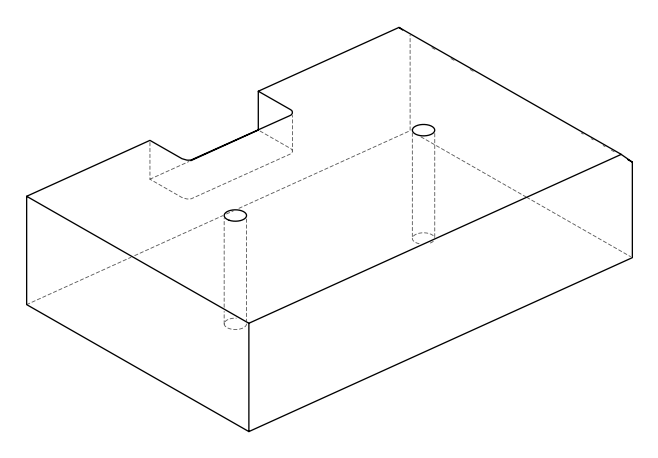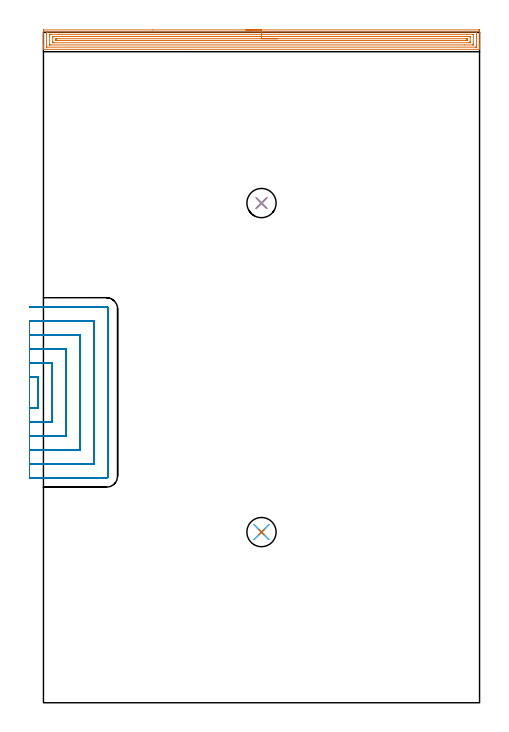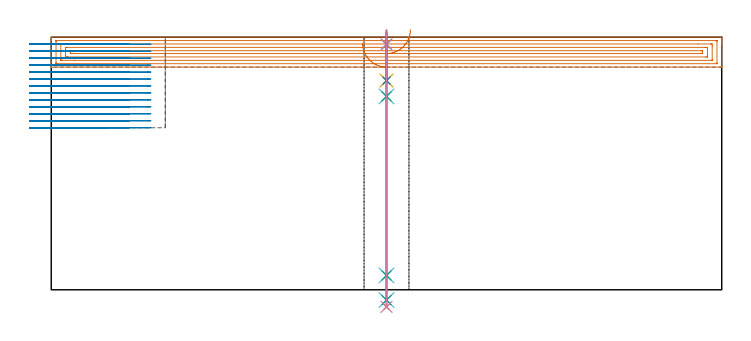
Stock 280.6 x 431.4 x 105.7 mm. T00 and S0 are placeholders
(PLAN: 10 operations, 8 tool changes, 50.5 min)
(1 AREA_MILL | FG_CHAMFER_SURFACE | UGT0205_001 | 11.45 min | 21919 mm3)
(2 MILL_SLOT | SLOT_PARTIAL_RECTANGULAR | NXT0201_011 | Follow Part, ap 3, ae 75% | 36.79 min | 219601 mm3)
(3 SPOT_DRILL | STEP1HOLE | NXT0321_9005460120000 | 0.05 min | 163 mm3)
(4 SPOT_DRILL_1 | STEP1HOLE_1 | NXT0321_9005460120000 | 0.05 min | 186 mm3)
(5 DRILL_BLIND_HOLE_INTO_CENTER | STEP1HOLE | NXT0301_092 | 0.08 min | 1726 mm3)
(6 GUN_DRILL_THROUGH_HOLE | STEP1HOLE | UGT0307_009 | 0.55 min | 10027 mm3)
(7 DRILL_TO_ENLARGE_THROUGH_HOLE | STEP1HOLE | UGT0301_256 | 0.46 min | 17360 mm3)
(8 DRILL_BLIND_HOLE_INTO_CENTER_1 | STEP1HOLE_1 | NXT0301_092 | 0.08 min | 1724 mm3)
(9 GUN_DRILL_THROUGH_HOLE_1 | STEP1HOLE_1 | UGT0307_009 | 0.55 min | 10030 mm3)
(10 DRILL_TO_ENLARGE_THROUGH_HOLE_1 | STEP1HOLE_1 | UGT0301_256 | 0.46 min | 17353 mm3)
(TOOL UGT0205_001 | Chamfer Mill 20 x 3 x 45 deg. | D20 FL50 Z2)
(TOOL NXT0201_011 | ENDMILL 12mm [2P460-1200-NA 1630] | D12 FL38 Z6)
(TOOL NXT0321_9005460120000 | NC Spot Drill, 142deg, 12mm, Carbide, Uncoated | D12 PA142 FL30 Z2)
(TOOL NXT0301_092 | Carbide Drill 12.1mm [860.1-1210-061A1-MM 2214] | D12.1 PA140 FL77 Z2)
(TOOL UGT0307_009 | Gun Drill 12 mm | D12 PA130 FL24 Z1)
(TOOL UGT0301_256 | Twist Drill 18.8 mm | D18.8 PA118 FL135 Z2)
(OP 1 AREA_MILL)
G17 G21 G94 G90
T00 M6
G54
G17 G0 G90 X130.3 Y432.9 S1061 M3
G43 Z115.7 H0
Z103.2
G94 G1 X130.338 Z102.328 F250.
X130.452 Z101.463
X130.641 Z100.612
X130.903 Z99.78
X131.237 Z98.974
X131.64 Z98.2
X132.108 Z97.464
X132.64 Z96.772
X133.229 Z96.129
X133.872 Z95.539
X134.564 Z95.008
X135.3 Z94.54
X136.074 Z94.137
X136.88 Z93.803
X137.712 Z93.541
X138.564 Z93.352
X139.428 Z93.238
X140.3 Z93.2
X279.992
X280.386 Y432.896 Z93.202
X280.59 Y432.892 Z93.206
X280.6 Y432.684 Z93.413
Y423.553 Z102.541
Y422.988 Z103.109
Y422.668 Z103.428
Y422.103 Z103.993
Y421.783 Z104.311
Y421.144 Z104.955
Y420.76 Z105.339
Y420.42 Z105.67
X280.592 Y420.403 Z105.688
X280.439 Y420.4 Z105.7
X0.161
X0.003 Y420.395 Z105.695
X0.001 Y420.396
X0. Y420.42 Z105.67
Y420.76 Z105.339
Y421.144 Z104.955
Y421.783 Z104.311
Y422.988 Z103.109
Y423.553 Z102.541
Y432.401 Z93.696
X0.002 Y432.686 Z93.411
X0.01 Y432.892 Z93.206
X0.217 Y432.899 Z93.199
X70.454 Y432.9 Z93.2
X140.3
Y431.486 Z94.614
X278.429 Y431.485 Z94.615
X278.524 Y431.484 Z94.616
X278.571 Y431.481 Z94.619
X278.587 Y431.48 Z94.62
X278.59 Y431.467 Z94.633
X278.595 Y431.362 Z94.738
X278.599 Y431.128 Z94.972
X278.6 Y422.279 Z103.821
X278.596 Y421.89 Z104.21
X278.592 Y421.838 Z104.262
X278.588 Y421.82 Z104.28
X278.582 Y421.819 Z104.281
X278.53 Y421.816 Z104.284
X278.423 Y421.815 Z104.285
X278.207 Y421.814 Z104.286
X2.171 Y421.815 Z104.285
X2.076 Y421.816 Z104.284
X2.03 Y421.819 Z104.281
X2.013 Y421.821 Z104.279
X2.01 Y421.833 Z104.267
X2.005 Y421.938 Z104.162
X2.001 Y422.172 Z103.928
X2. Y431.021 Z95.079
X2.004 Y431.41 Z94.69
X2.008 Y431.462 Z94.638
X2.012 Y431.48 Z94.62
X2.018 Y431.481 Z94.619
X2.07 Y431.484 Z94.616
X2.177 Y431.485 Z94.615
X2.393 Y431.486 Z94.614
X140.3
Y430.072 Z96.028
X276.422 Y430.071 Z96.029
X276.531 Y430.07 Z96.03
X276.57 Y430.067 Z96.033
X276.585 Y430.066 Z96.034
X276.59 Y430.04 Z96.06
X276.595 Y429.923 Z96.177
X276.599 Y429.747 Z96.353
X276.6 Y424.262 Z101.838
X276.596 Y423.553 Z102.547
X276.592 Y423.384 Z102.716
X276.576 Y423.235 Z102.865
X276.422 Y423.234 Z102.866
X275.856 Y423.23 Z102.87
X270.738 Y423.228 Z102.872
X4.178 Y423.229 Z102.871
X4.069 Y423.231 Z102.869
X4.03 Y423.233 Z102.867
X4.015 Y423.234 Z102.866
X4.01 Y423.26 Z102.84
X4.005 Y423.377 Z102.723
X4.001 Y423.553 Z102.547
X4. Y429.038 Z97.062
X4.004 Y429.747 Z96.353
X4.008 Y429.916 Z96.184
X4.024 Y430.065 Z96.035
X4.178 Y430.066 Z96.034
X4.744 Y430.071 Z96.029
X9.844 Y430.072 Z96.028
X140.3
Y428.657 Z97.443
X273.951
X274.496 Y428.655 Z97.445
X274.554 Y428.654 Z97.446
X274.588 Y428.651 Z97.449
X274.591 Y428.609 Z97.491
X274.596 Y428.411 Z97.689
X274.6 Y428.014 Z98.086
Y425.359 Z100.741
Y425.323 Z100.777
X274.595 Y424.899 Z101.201
X274.59 Y424.687 Z101.413
X274.58 Y424.649 Z101.451
X274.528 Y424.647 Z101.453
X274.429 Y424.644 Z101.456
X273.744 Y424.643 Z101.457
X273.538
X6.649
X6.104 Y424.645 Z101.455
X6.046 Y424.647 Z101.453
X6.012 Y424.649 Z101.451
X6.009 Y424.691 Z101.409
X6.004 Y424.889 Z101.211
X6. Y425.286 Z100.814
Y427.941 Z98.159
Y427.977 Z98.123
X6.005 Y428.401 Z97.699
X6.01 Y428.613 Z97.487
X6.02 Y428.651 Z97.449
X6.072 Y428.653 Z97.447
X6.171 Y428.656 Z97.444
X6.856 Y428.657 Z97.443
X7.062
X140.3
Y427.243 Z98.857
X271.959
X272.111 Y427.241 Z98.859
X272.415 Y427.236 Z98.864
X272.59 Y427.232 Z98.868
X272.594 Y427.183 Z98.917
X272.596 Y427.092 Z99.008
X272.6 Y426.457 Z99.643
Y426.208 Z99.892
X272.599 Y426.128 Z99.972
X272.598 Y426.089 Z100.011
X272.594 Y426.07 Z100.03
X272.592 Y426.065 Z100.035
X272.566 Y426.064 Z100.036
X272.263 Y426.058 Z100.042
X272.111 Y426.057 Z100.043
X271.959
X8.641
X8.489 Y426.059 Z100.041
X8.185 Y426.064 Z100.036
X8.01 Y426.068 Z100.032
X8.006 Y426.117 Z99.983
X8.004 Y426.208 Z99.892
X8. Y426.843 Z99.257
Y427.092 Z99.008
X8.001 Y427.172 Z98.928
X8.002 Y427.211 Z98.889
X8.006 Y427.23 Z98.87
X8.008 Y427.235 Z98.865
X8.034 Y427.236 Z98.864
X8.337 Y427.242 Z98.858
X8.489 Y427.243 Z98.857
X8.641
X140.3
X141.172 Z98.895
X142.036 Z99.009
X142.888 Z99.198
X143.72 Z99.46
X144.526 Z99.794
X145.3 Z100.197
X146.036 Z100.665
X146.728 Z101.196
X147.371 Z101.786
X147.96 Z102.429
X148.492 Z103.121
X148.96 Z103.857
X149.363 Z104.631
X149.697 Z105.437
X149.959 Z106.269
X150.148 Z107.12
X150.262 Z107.985
X150.3 Z108.857
G0 Z115.7
M5
M2
(OP 2 MILL_SLOT)
G17 G21 G94 G90
T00 M6
G54
G17 G0 G90 X-9. Y189.7 S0 M3
G43 Z115.7 H1
Z102.785
G94 G1 X-6. F250.
X-3.3 F500.
Y209.6
X-6.
X-9. F250.
Y180.7
X-6.
X5.7 F500.
Y218.6
X-6.
X-9. F250.
Y171.7
X-6.
X14.7 F500.
Y227.6
X-6.
X-9. F250.
Y162.7
X-6.
X23.7 F500.
Y236.6
X-6.
X-9. F250.
Y153.7
X-6.
X32.7 F500.
Y245.6
X-6.
X-9. F250.
Y144.7
X-6.
X40.5 F500.
G3 X41.7 Y145.9 R1.2
G1 Y253.4
G3 X40.5 Y254.6 R1.2
G1 X-6.
X-9. F250.
G0 Y189.7 Z99.869
G1 X-6.
X-3.3 F500.
Y209.6
X-6.
X-9. F250.
Y180.7
X-6.
X5.7 F500.
Y218.6
X-6.
X-9. F250.
Y171.7
X-6.
X14.7 F500.
Y227.6
X-6.
X-9. F250.
Y162.7
X-6.
X23.7 F500.
Y236.6
X-6.
X-9. F250.
Y153.7
X-6.
X32.7 F500.
Y245.6
X-6.
X-9. F250.
Y144.7
X-6.
X40.5 F500.
G3 X41.7 Y145.9 R1.2
G1 Y253.4
G3 X40.5 Y254.6 R1.2
G1 X-6.
X-9. F250.
G0 Y189.7 Z96.954
G1 X-6.
X-3.3 F500.
Y209.6
X-6.
X-9. F250.
Y180.7
X-6.
X5.7 F500.
Y218.6
X-6.
X-9. F250.
Y171.7
X-6.
X14.7 F500.
Y227.6
X-6.
X-9. F250.
Y162.7
X-6.
X23.7 F500.
Y236.6
X-6.
X-9. F250.
Y153.7
X-6.
X32.7 F500.
Y245.6
X-6.
X-9. F250.
Y144.7
X-6.
X40.5 F500.
G3 X41.7 Y145.9 R1.2
G1 Y253.4
G3 X40.5 Y254.6 R1.2
G1 X-6.
X-9. F250.
G0 Y189.7 Z94.038
G1 X-6.
X-3.3 F500.
Y209.6
X-6.
X-9. F250.
Y180.7
X-6.
X5.7 F500.
Y218.6
X-6.
X-9. F250.
Y171.7
X-6.
X14.7 F500.
Y227.6
X-6.
X-9. F250.
Y162.7
X-6.
X23.7 F500.
Y236.6
X-6.
X-9. F250.
Y153.7
X-6.
X32.7 F500.
Y245.6
X-6.
X-9. F250.
Y144.7
X-6.
X40.5 F500.
G3 X41.7 Y145.9 R1.2
G1 Y253.4
G3 X40.5 Y254.6 R1.2
G1 X-6.
X-9. F250.
G0 Y189.7 Z91.123
G1 X-6.
X-3.3 F500.
Y209.6
X-6.
X-9. F250.
Y180.7
X-6.
X5.7 F500.
Y218.6
X-6.
X-9. F250.
Y171.7
X-6.
X14.7 F500.
Y227.6
X-6.
X-9. F250.
Y162.7
X-6.
X23.7 F500.
Y236.6
X-6.
X-9. F250.
Y153.7
X-6.
X32.7 F500.
Y245.6
X-6.
X-9. F250.
Y144.7
X-6.
X40.5 F500.
G3 X41.7 Y145.9 R1.2
G1 Y253.4
G3 X40.5 Y254.6 R1.2
G1 X-6.
X-9. F250.
G0 Y189.7 Z88.208
G1 X-6.
X-3.3 F500.
Y209.6
X-6.
X-9. F250.
Y180.7
X-6.
X5.7 F500.
Y218.6
X-6.
X-9. F250.
Y171.7
X-6.
X14.7 F500.
Y227.6
X-6.
X-9. F250.
Y162.7
X-6.
X23.7 F500.
Y236.6
X-6.
X-9. F250.
Y153.7
X-6.
X32.7 F500.
Y245.6
X-6.
X-9. F250.
Y144.7
X-6.
X40.5 F500.
G3 X41.7 Y145.9 R1.2
G1 Y253.4
G3 X40.5 Y254.6 R1.2
G1 X-6.
X-9. F250.
G0 Y189.7 Z85.292
G1 X-6.
X-3.3 F500.
Y209.6
X-6.
X-9. F250.
Y180.7
X-6.
X5.7 F500.
Y218.6
X-6.
X-9. F250.
Y171.7
X-6.
X14.7 F500.
Y227.6
X-6.
X-9. F250.
Y162.7
X-6.
X23.7 F500.
Y236.6
X-6.
X-9. F250.
Y153.7
X-6.
X32.7 F500.
Y245.6
X-6.
X-9. F250.
Y144.7
X-6.
X40.5 F500.
G3 X41.7 Y145.9 R1.2
G1 Y253.4
G3 X40.5 Y254.6 R1.2
G1 X-6.
X-9. F250.
G0 Y189.7 Z82.377
G1 X-6.
X-3.3 F500.
Y209.6
X-6.
X-9. F250.
Y180.7
X-6.
X5.7 F500.
Y218.6
X-6.
X-9. F250.
Y171.7
X-6.
X14.7 F500.
Y227.6
X-6.
X-9. F250.
Y162.7
X-6.
X23.7 F500.
Y236.6
X-6.
X-9. F250.
Y153.7
X-6.
X32.7 F500.
Y245.6
X-6.
X-9. F250.
Y144.7
X-6.
X40.5 F500.
G3 X41.7 Y145.9 R1.2
G1 Y253.4
G3 X40.5 Y254.6 R1.2
G1 X-6.
X-9. F250.
G0 Y189.7 Z79.462
G1 X-6.
X-3.3 F500.
Y209.6
X-6.
X-9. F250.
Y180.7
X-6.
X5.7 F500.
Y218.6
X-6.
X-9. F250.
Y171.7
X-6.
X14.7 F500.
Y227.6
X-6.
X-9. F250.
Y162.7
X-6.
X23.7 F500.
Y236.6
X-6.
X-9. F250.
Y153.7
X-6.
X32.7 F500.
Y245.6
X-6.
X-9. F250.
Y144.7
X-6.
X40.5 F500.
G3 X41.7 Y145.9 R1.2
G1 Y253.4
G3 X40.5 Y254.6 R1.2
G1 X-6.
X-9. F250.
G0 Y189.7 Z76.546
G1 X-6.
X-3.3 F500.
Y209.6
X-6.
X-9. F250.
Y180.7
X-6.
X5.7 F500.
Y218.6
X-6.
X-9. F250.
Y171.7
X-6.
X14.7 F500.
Y227.6
X-6.
X-9. F250.
Y162.7
X-6.
X23.7 F500.
Y236.6
X-6.
X-9. F250.
Y153.7
X-6.
X32.7 F500.
Y245.6
X-6.
X-9. F250.
Y144.7
X-6.
X40.5 F500.
G3 X41.7 Y145.9 R1.2
G1 Y253.4
G3 X40.5 Y254.6 R1.2
G1 X-6.
X-9. F250.
G0 Y189.7 Z73.631
G1 X-6.
X-3.3 F500.
Y209.6
X-6.
X-9. F250.
Y180.7
X-6.
X5.7 F500.
Y218.6
X-6.
X-9. F250.
Y171.7
X-6.
X14.7 F500.
Y227.6
X-6.
X-9. F250.
Y162.7
X-6.
X23.7 F500.
Y236.6
X-6.
X-9. F250.
Y153.7
X-6.
X32.7 F500.
Y245.6
X-6.
X-9. F250.
Y144.7
X-6.
X40.5 F500.
G3 X41.7 Y145.9 R1.2
G1 Y253.4
G3 X40.5 Y254.6 R1.2
G1 X-6.
X-9. F250.
G0 Y189.7 Z70.715
G1 X-6.
X-3.3 F500.
Y209.6
X-6.
X-9. F250.
Y180.7
X-6.
X5.7 F500.
Y218.6
X-6.
X-9. F250.
Y171.7
X-6.
X14.7 F500.
Y227.6
X-6.
X-9. F250.
Y162.7
X-6.
X23.7 F500.
Y236.6
X-6.
X-9. F250.
Y153.7
X-6.
X32.7 F500.
Y245.6
X-6.
X-9. F250.
Y144.7
X-6.
X40.5 F500.
G3 X41.7 Y145.9 R1.2
G1 Y253.4
G3 X40.5 Y254.6 R1.2
G1 X-6.
X-9. F250.
G0 Y189.7 Z67.8
G1 X-6.
X-3.3 F500.
Y209.6
X-6.
X-9. F250.
Y180.7
X-6.
X5.7 F500.
Y218.6
X-6.
X-9. F250.
Y171.7
X-6.
X14.7 F500.
Y227.6
X-6.
X-9. F250.
Y162.7
X-6.
X23.7 F500.
Y236.6
X-6.
X-9. F250.
Y153.7
X-6.
X32.7 F500.
Y245.6
X-6.
X-9. F250.
Y144.7
X-6.
X40.5 F500.
G3 X41.7 Y145.9 R1.2
G1 Y253.4
G3 X40.5 Y254.6 R1.2
G1 X-6.
X-9. F250.
G0 Z115.7
M5
M2
(OP 3 SPOT_DRILL)
G17 G21 G94 G90
T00 M6
G54
G17 G0 G90 X140.3 Y109.8 S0 M3
G43 Z115.7 H0
G94 G81 G98 Z102.7 F250. R108.7
G80
M5
M2
(OP 4 SPOT_DRILL_1)
G17 G21 G94 G90
T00 M6
G54
G17 G0 G90 X140.3 Y321.5 S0 M3
G43 Z115.7 H0
G94 G81 G98 Z102.7 F250. R108.7
G80
M5
M2
(OP 5 DRILL_BLIND_HOLE_INTO_CENTER)
G17 G21 G94 G90
T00 M6
G54
G17 G0 G90 X140.3 Y109.8 S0 M3
G43 Z115.7 H1
G94 G81 G98 Z87.55 F250. R107.7
G80
M5
M2
(OP 6 GUN_DRILL_THROUGH_HOLE)
G17 G21 G94 G90
T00 M6
G54
G17 G0 G90 X140.3 Y109.8 M8
G43 Z115.7 H0
Z101.719
S716 M3
G94 G1 Z80.936 F125. M26
G4 X.084
Z6. F250.
G4 X.084
Z-4.298 F125.
G4 X.084
M5
M9
G0 Z101.719
Z115.7
M2
(OP 7 DRILL_TO_ENLARGE_THROUGH_HOLE)
G17 G21 G94 G90
T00 M6
G54
G17 G0 G90 X140.3 Y109.8 S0 M3
G43 Z115.7 H0
G94 G73 G98 Z-7.148 F250. Q16.121 R107.7
G80
M5
M2
(OP 8 DRILL_BLIND_HOLE_INTO_CENTER_1)
G17 G21 G94 G90
T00 M6
G54
G17 G0 G90 X140.3 Y321.5 S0 M3
G43 Z115.7 H1
G94 G81 G98 Z87.55 F250. R107.7
G80
M5
M2
(OP 9 GUN_DRILL_THROUGH_HOLE_1)
G17 G21 G94 G90
T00 M6
G54
G17 G0 G90 X140.3 Y321.5 M8
G43 Z115.7 H0
Z101.719
S716 M3
G94 G1 Z80.936 F125. M26
G4 X.084
Z6. F250.
G4 X.084
Z-4.298 F125.
G4 X.084
M5
M9
G0 Z101.719
Z115.7
M2
(OP 10 DRILL_TO_ENLARGE_THROUGH_HOLE_1)
G17 G21 G94 G90
T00 M6
G54
G17 G0 G90 X140.3 Y321.5 S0 M3
G43 Z115.7 H0
G94 G73 G98 Z-7.148 F250. Q16.121 R107.7
G80
M5
M2
